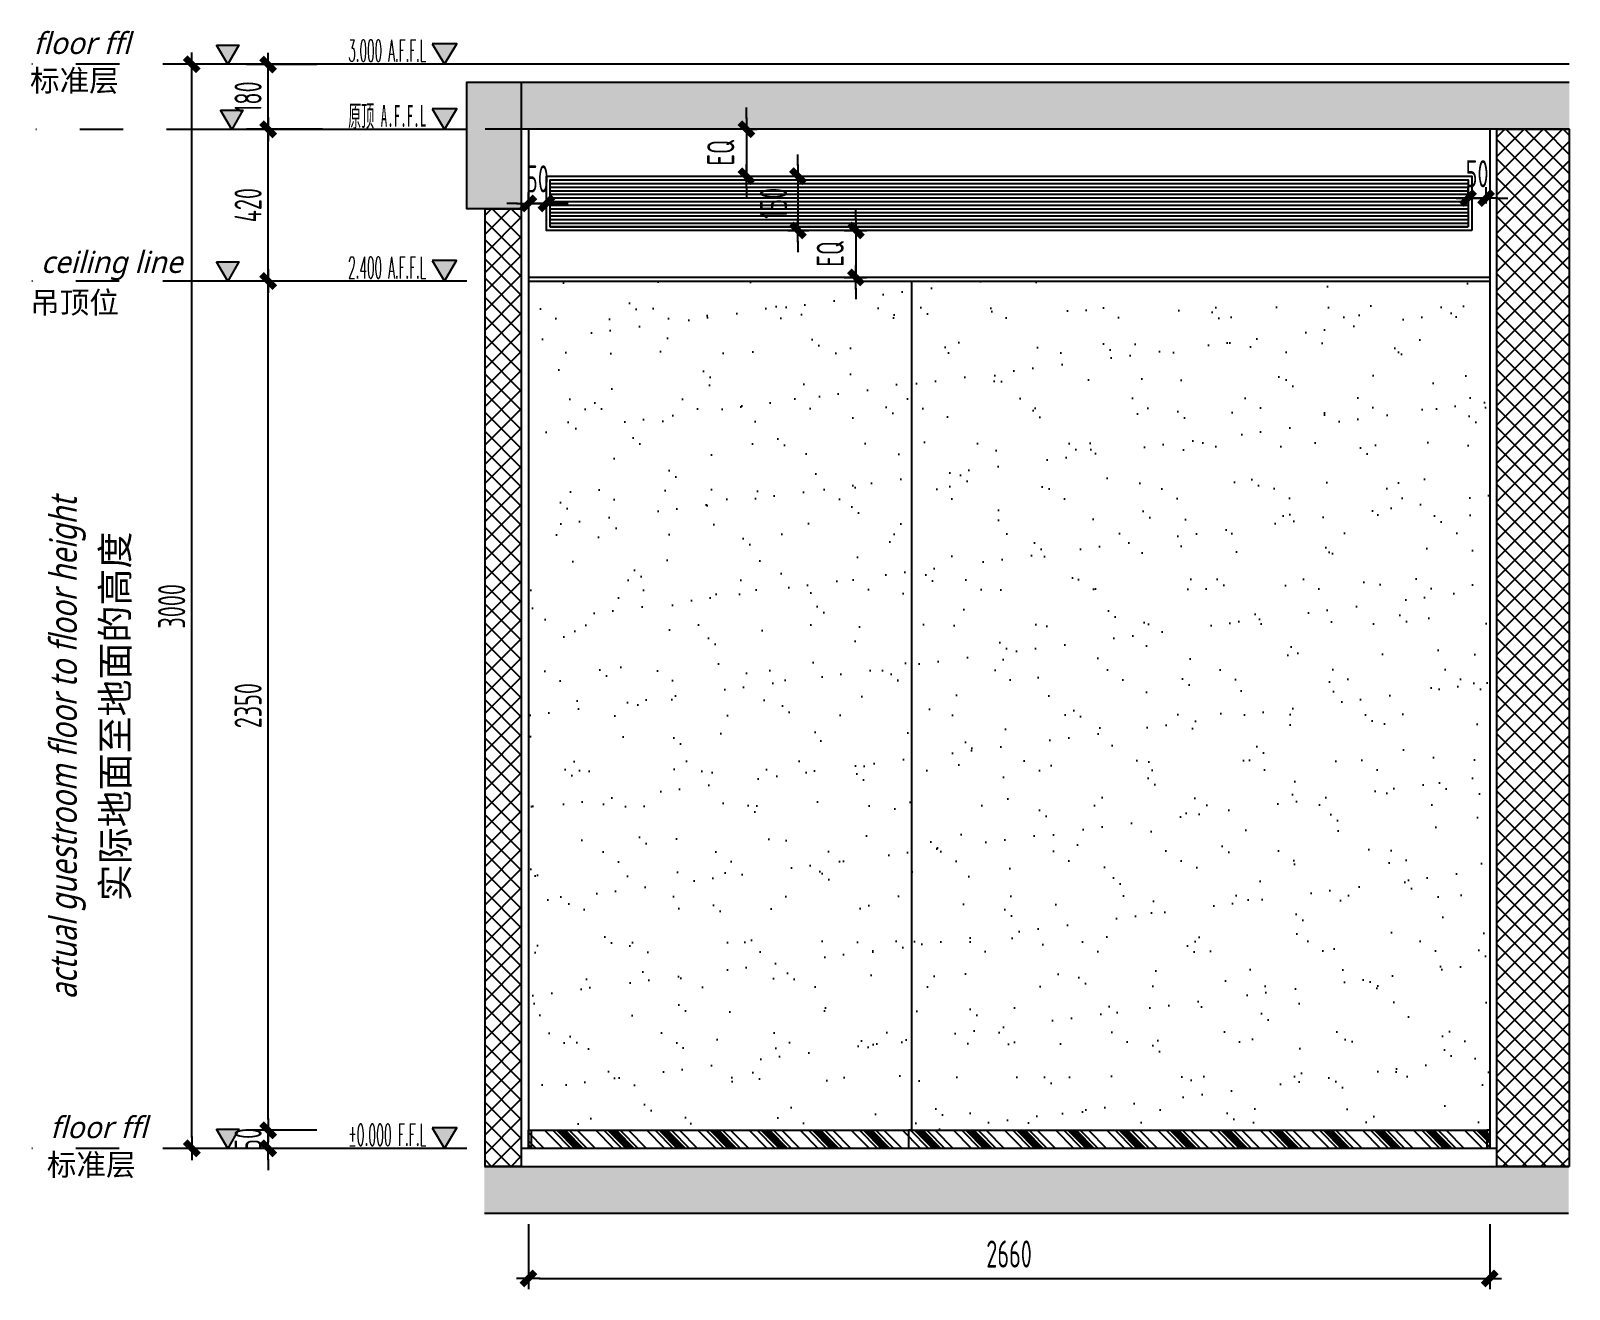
# Model space of a CAD drawing. Header units: inches. Extents: x 96003 to 270950, y -80202 to 65998.
# Drawn here: x 239612 to 243869, y 35058 to 38541 of the extents above; entities that cross this region are included whole.
import ezdxf
from ezdxf.enums import TextEntityAlignment as Align

# ---------------------------------------------------------------- set-up
doc = ezdxf.new("R2010")
doc.units = ezdxf.units.IN
doc.header["$LTSCALE"] = 10
doc.header["$MEASUREMENT"] = 0
doc.linetypes.add('M-CENTER', pattern=[1.8, 1.2, -0.2, 0.2, -0.2])
for name, color, linetype in [('01', 200, 'Continuous'), ('C-顶面灯具、灯带', 22, 'Continuous'), ('ED-文字说明', 50, 'Continuous'), ('ED-造型尺寸', 44, 'Continuous'), ('EL-136', 136, 'Continuous'), ('EL-138', 138, 'Continuous'), ('EL-BHATCH-250', 250, 'Continuous'), ('EL-DIM', 50, 'Continuous'), ('EL-天花轮廓线', 100, 'Continuous'), ('FC-地面造型', 136, 'Continuous'), ('SBEI', 1, 'Continuous')]:
    doc.layers.add(name, color=color, linetype=linetype)
doc.styles.add('-宋体', font='')
doc.styles.add('CCD_DIM', font='archs.shx', dxfattribs={"width": 0.7})
doc.styles.add('hz', font='simplex', dxfattribs={"width": 0.7, "bigfont": 'hztxt'})
doc.styles.add('LUCIDIA', font='')
doc.styles.add('RomanS', font='romans.shx', dxfattribs={"width": 0.9})
doc.styles.add('st', font='')
doc.styles.add('宋体', font='', dxfattribs={"height": 60})
doc.styles.get('-宋体').set_extended_font_data('SimSun')
doc.styles.get('LUCIDIA').set_extended_font_data('Lucida Sans', italic=True)
doc.styles.get('st').set_extended_font_data('SimSun')
doc.styles.get('宋体').set_extended_font_data('SimSun')
doc.dimstyles.new('1.30', dxfattribs={"dimscale": 30, "dimtxt": 2.5, "dimasz": 1, "dimexe": 1, "dimexo": 1.5, "dimgap": 1, "dimtad": 1, "dimdec": 0, "dimrnd": 5, "dimdsep": 46, "dimtxsty": 'CCD_DIM', "dimblk": 'CCD_Dimension_Tick', "dimcen": 1, "dimclrd": 44, "dimclre": 44, "dimclrt": 2, "dimadec": 0, "dimazin": 2, "dimtfac": 1, "dimtdec": 0, "dimtix": 1, "dimtmove": 2, "dimatfit": 3, "dimldrblk": 'CCD_Dimension_Tick', "dimfxl": 5, "dimfxlon": 1, "dimtolj": 1, "dimarcsym": 0})
doc.dimstyles.new('Matrix_30内', dxfattribs={"dimscale": 30, "dimtxt": 2.5, "dimasz": 1, "dimexe": 2, "dimexo": 1.5, "dimgap": 0.6, "dimtad": 1, "dimdec": 0, "dimrnd": 1, "dimzin": 12, "dimdsep": 46, "dimtxsty": 'CCD_DIM', "dimblk": 'CCD_Dimension_Tick', "dimcen": 0.125, "dimclrd": 44, "dimclre": 44, "dimclrt": 50, "dimadec": 0, "dimazin": 0, "dimtfac": 1, "dimtdec": 0, "dimtix": 1, "dimtmove": 2, "dimatfit": 3, "dimldrblk": 'CCD_Leader_Dot', "dimfxl": 5, "dimfxlon": 1, "dimtvp": 1, "dimtolj": 1, "dimtzin": 0, "dimarcsym": 0})

# ---------------------------------------------------------------- blocks, each defined once
blk = doc.blocks.new('*U84')
h = blk.add_hatch()
h.set_pattern_fill('ANSI37', color=250, scale=300, angle=-90)
h.set_pattern_definition([(315, (222312.67, 70519.302), (26.516504, 26.516504), []), (45, (222312.67, 70519.302), (-26.516504, 26.516504), [])])
h.paths.add_polyline_path([(144521, -74584.5), (144521, -74684.5), (147171.2, -74684.5), (147171.2, -74584.5)])
at = {"color": 5, "elevation": 0}
blk.add_lwpolyline([(144521, -74584.5), (144521, -74684.5), (147171.2, -74684.5), (147171.2, -74584.5)], close=True, dxfattribs=at)
blk = doc.blocks.new('CCD_Dimension_Tick')
at = {"color": 0, "linetype": 'ByBlock'}
for p, q in [((-1.09, 0), (0, 0)), ((0, 0), (1.09, 0))]:
    blk.add_line(p, q, dxfattribs=at)
at = {"color": 0, "linetype": 'Continuous', "const_width": 0.608}
blk.add_lwpolyline([(-0.61, -0.61), (0.61, 0.61)], dxfattribs=at)
blk = doc.blocks.new('*D135')
at = {"layer": 'Defpoints', "color": 0, "linetype": 'ByBlock', "transparency": 16777216}
for p in [(240269.2, 35498.2), (240449.2, 35498.2), (240449.2, 35448.2)]:
    blk.add_point(p, dxfattribs=at)
at = {"layer": 'EL-天花轮廓线', "color": 44, "lineweight": -2, "transparency": 16777216}
for p, q in [((240269.2, 35528.2), (240269.2, 35558.2)), ((240404.2, 35498.2), (240209.2, 35498.2)), ((240269.2, 35448.2), (240269.2, 35498.2)), ((240404.2, 35448.2), (240209.2, 35448.2)), ((240269.2, 35418.2), (240269.2, 35388.2))]:
    blk.add_line(p, q, dxfattribs=at)
at = {"layer": 'EL-天花轮廓线', "color": 44, "linetype": 'ByBlock', "lineweight": -2, "transparency": 16777216, "xscale": 30, "yscale": 30, "zscale": 30}
for p, rotation in [((240269.2, 35498.2), 270), ((240269.2, 35448.2), 90)]:
    blk.add_blockref('CCD_Dimension_Tick', p, dxfattribs=dict(at, rotation=rotation))
at = {"layer": 'EL-天花轮廓线', "color": 50, "linetype": 'ByBlock', "transparency": 16777216, "insert": (240213.7, 35473.2), "char_height": 75, "attachment_point": 5, "rotation": 90, "style": 'CCD_DIM'}
blk.add_mtext('\\A1;50', dxfattribs=at)
blk = doc.blocks.new('CCD_Leader_Dot')
at = {"color": 0, "linetype": 'ByBlock'}
blk.add_line((-5, 0), (-10, 0), dxfattribs=at)
at = {"color": 0, "linetype": 'ByBlock', "const_width": 5}
blk.add_lwpolyline([(-2.5, 0, 1), (2.5, 0, 1)], format="xyb", close=True, dxfattribs=at)
blk = doc.blocks.new('*D136')
at = {"layer": 'Defpoints', "color": 0, "linetype": 'ByBlock', "transparency": 16777216}
for p in [(240269.2, 38447.2), (240449.2, 38447.2), (240449.2, 38267.7)]:
    blk.add_point(p, dxfattribs=at)
at = {"layer": 'EL-天花轮廓线', "color": 44, "lineweight": -2, "transparency": 16777216}
for p, q in [((240404.2, 38447.2), (240209.2, 38447.2)), ((240269.2, 38297.7), (240269.2, 38417.2)), ((240404.2, 38267.7), (240209.2, 38267.7))]:
    blk.add_line(p, q, dxfattribs=at)
at = {"layer": 'EL-天花轮廓线', "color": 44, "linetype": 'ByBlock', "lineweight": -2, "transparency": 16777216, "xscale": 30, "yscale": 30, "zscale": 30}
for p, rotation in [((240269.2, 38447.2), 90), ((240269.2, 38267.7), 270)]:
    blk.add_blockref('CCD_Dimension_Tick', p, dxfattribs=dict(at, rotation=rotation))
at = {"layer": 'EL-天花轮廓线', "color": 50, "linetype": 'ByBlock', "transparency": 16777216, "insert": (240213.7, 38357.5), "char_height": 75, "attachment_point": 5, "rotation": 90, "style": 'CCD_DIM'}
blk.add_mtext('\\A1;180', dxfattribs=at)
blk = doc.blocks.new('*D137')
at = {"layer": 'Defpoints', "color": 0, "linetype": 'ByBlock', "transparency": 16777216}
for p in [(240057.8, 38448.2), (240449.2, 38448.2), (240449.2, 35448.2)]:
    blk.add_point(p, dxfattribs=at)
at = {"layer": 'EL-天花轮廓线', "color": 44, "lineweight": -2, "transparency": 16777216}
for p, q in [((240207.8, 38448.2), (239997.8, 38448.2)), ((240057.8, 35478.2), (240057.8, 38418.2)), ((240207.8, 35448.2), (239997.8, 35448.2))]:
    blk.add_line(p, q, dxfattribs=at)
at = {"layer": 'EL-天花轮廓线', "color": 44, "linetype": 'ByBlock', "lineweight": -2, "transparency": 16777216, "xscale": 30, "yscale": 30, "zscale": 30}
for p, rotation in [((240057.8, 38448.2), 90), ((240057.8, 35448.2), 270)]:
    blk.add_blockref('CCD_Dimension_Tick', p, dxfattribs=dict(at, rotation=rotation))
at = {"layer": 'EL-天花轮廓线', "color": 50, "linetype": 'ByBlock', "transparency": 16777216, "insert": (240002.3, 36948.2), "char_height": 75, "attachment_point": 5, "rotation": 90, "style": 'CCD_DIM'}
blk.add_mtext('\\A1;3000', dxfattribs=at)
blk = doc.blocks.new('ELEVATION')
blk.add_hatch(color=256).paths.add_polyline_path([(4.17, 2.47), (2.7, 0), (1.23, 2.47)])
blk.add_line((0, 0), (14.67, 0))
blk.add_lwpolyline([(4.17, 2.47), (2.7, 0), (1.23, 2.47)], close=True)
at = {"style": 'hz', "width": 0.444477}
blk.add_attdef('ELEV', text='', height=2.5, dxfattribs=at).set_placement((4.89, 0.32), (14.26, 0.32), align=Align.FIT)
blk = doc.blocks.new('A$C2E6F40A5')
blk.add_hatch(color=256).paths.add_polyline_path([(40, 69.3), (-40, 69.3), (0, 0)])
at = {"color": 0}
blk.add_lwpolyline([(40, 69.3), (-40, 69.3), (0, 0), (40, 69.3)], dxfattribs=at)
blk = doc.blocks.new('20150428.1023048')
at = {"layer": 'ED-造型尺寸', "color": 250, "linetype": 'M-CENTER', "ltscale": 2}
blk.add_line((21.19, 0, 0), (-14.89, 0, 0), dxfattribs=at)
at = {"layer": 'ED-造型尺寸', "xscale": -0.0256, "yscale": 0.0256, "zscale": 0.0256}
blk.add_blockref('A$C2E6F40A5', (3.19, 0, 0), dxfattribs=at)
blk = doc.blocks.new('*D138')
at = {"layer": 'Defpoints', "color": 0, "linetype": 'ByBlock', "transparency": 16777216}
for p in [(240269.2, 38268.4), (241079.3, 38268.4), (240449.2, 37848.2)]:
    blk.add_point(p, dxfattribs=at)
at = {"layer": 'EL-天花轮廓线', "color": 44, "lineweight": -2, "transparency": 16777216}
for p, q in [((240419.2, 38268.4), (240209.2, 38268.4)), ((240269.2, 37878.2), (240269.2, 38238.4)), ((240404.2, 37848.2), (240209.2, 37848.2))]:
    blk.add_line(p, q, dxfattribs=at)
at = {"layer": 'EL-天花轮廓线', "color": 44, "linetype": 'ByBlock', "lineweight": -2, "transparency": 16777216, "xscale": 30, "yscale": 30, "zscale": 30}
for p, rotation in [((240269.2, 38268.4), 90), ((240269.2, 37848.2), 270)]:
    blk.add_blockref('CCD_Dimension_Tick', p, dxfattribs=dict(at, rotation=rotation))
at = {"layer": 'EL-天花轮廓线', "color": 50, "linetype": 'ByBlock', "transparency": 16777216, "insert": (240213.7, 38058.3), "char_height": 75, "attachment_point": 5, "rotation": 90, "style": 'CCD_DIM'}
blk.add_mtext('\\A1;420', dxfattribs=at)
blk = doc.blocks.new('*D139')
at = {"layer": 'Defpoints', "color": 0, "linetype": 'ByBlock', "transparency": 16777216}
for p in [(240269.2, 37848.2), (240449.2, 37848.2), (240449.2, 35498.2)]:
    blk.add_point(p, dxfattribs=at)
at = {"layer": 'EL-天花轮廓线', "color": 44, "lineweight": -2, "transparency": 16777216}
for p, q in [((240404.2, 37848.2), (240209.2, 37848.2)), ((240269.2, 35528.2), (240269.2, 37818.2)), ((240404.2, 35498.2), (240209.2, 35498.2))]:
    blk.add_line(p, q, dxfattribs=at)
at = {"layer": 'EL-天花轮廓线', "color": 44, "linetype": 'ByBlock', "lineweight": -2, "transparency": 16777216, "xscale": 30, "yscale": 30, "zscale": 30}
for p, rotation in [((240269.2, 37848.2), 90), ((240269.2, 35498.2), 270)]:
    blk.add_blockref('CCD_Dimension_Tick', p, dxfattribs=dict(at, rotation=rotation))
at = {"layer": 'EL-天花轮廓线', "color": 50, "linetype": 'ByBlock', "transparency": 16777216, "insert": (240213.7, 36673.2), "char_height": 75, "attachment_point": 5, "rotation": 90, "style": 'CCD_DIM'}
blk.add_mtext('\\A1;2350', dxfattribs=at)
blk = doc.blocks.new('*U93')
h = blk.add_hatch()
h.set_pattern_fill('ANSI37', color=250, scale=300, angle=-90)
h.set_pattern_definition([(315, (222532.67, 70619.302), (26.516504, 26.516504), []), (45, (222532.67, 70619.302), (-26.516504, 26.516504), [])])
h.paths.add_polyline_path([(144521, -74484.5), (144521, -74684.5), (147391.2, -74684.5), (147391.2, -74484.5)])
at = {"color": 5, "elevation": 0}
blk.add_lwpolyline([(144521, -74484.5), (144521, -74684.5), (147391.2, -74684.5), (147391.2, -74484.5)], close=True, dxfattribs=at)
blk = doc.blocks.new('*D365')
at = {"layer": 'Defpoints', "color": 0, "linetype": 'ByBlock', "transparency": 16777216}
for p in [(241590, 38268.4), (241590, 38138.3), (241592.7, 38138.3)]:
    blk.add_point(p, dxfattribs=at)
at = {"layer": 'FC-地面造型', "color": 44, "lineweight": -2, "transparency": 16777216}
for p, q in [((241592.7, 38298.4), (241592.7, 38328.4)), ((241592.7, 38268.4), (241622.7, 38268.4)), ((241592.7, 38268.4), (241592.7, 38138.3)), ((241592.7, 38138.3), (241622.7, 38138.3)), ((241592.7, 38108.3), (241592.7, 38078.3))]:
    blk.add_line(p, q, dxfattribs=at)
at = {"layer": 'FC-地面造型', "color": 44, "linetype": 'ByBlock', "lineweight": -2, "transparency": 16777216, "xscale": 30, "yscale": 30, "zscale": 30}
for p, rotation in [((241592.7, 38268.4), 270), ((241592.7, 38138.3), 90)]:
    blk.add_blockref('CCD_Dimension_Tick', p, dxfattribs=dict(at, rotation=rotation))
at = {"layer": 'FC-地面造型', "color": 2, "linetype": 'ByBlock', "transparency": 16777216, "insert": (241521.6, 38203.4), "char_height": 75, "attachment_point": 5, "rotation": 90, "style": 'CCD_DIM'}
blk.add_mtext('\\A1;EQ', dxfattribs=at)
blk = doc.blocks.new('*D366')
at = {"layer": 'Defpoints', "color": 0, "linetype": 'ByBlock', "transparency": 16777216}
for p in [(241661.9, 38138.3), (241661.9, 37988.3), (241735.1, 37988.3)]:
    blk.add_point(p, dxfattribs=at)
at = {"layer": 'FC-地面造型', "color": 44, "lineweight": -2, "transparency": 16777216}
for p, q in [((241735.1, 38168.3), (241735.1, 38198.3)), ((241706.9, 38138.3), (241765.1, 38138.3)), ((241735.1, 38138.3), (241735.1, 37988.3)), ((241706.9, 37988.3), (241765.1, 37988.3)), ((241735.1, 37958.3), (241735.1, 37928.3))]:
    blk.add_line(p, q, dxfattribs=at)
at = {"layer": 'FC-地面造型', "color": 44, "linetype": 'ByBlock', "lineweight": -2, "transparency": 16777216, "xscale": 30, "yscale": 30, "zscale": 30}
for p, rotation in [((241735.1, 38138.3), 270), ((241735.1, 37988.3), 90)]:
    blk.add_blockref('CCD_Dimension_Tick', p, dxfattribs=dict(at, rotation=rotation))
at = {"layer": 'FC-地面造型', "color": 2, "linetype": 'ByBlock', "transparency": 16777216, "insert": (241667.6, 38063.3), "char_height": 75, "attachment_point": 5, "rotation": 90, "style": 'CCD_DIM'}
blk.add_mtext('\\A1;150', dxfattribs=at)
blk = doc.blocks.new('*D367')
at = {"layer": 'Defpoints', "color": 0, "linetype": 'ByBlock', "transparency": 16777216}
for p in [(241818.5, 37988.3), (241818.5, 37858.2), (241895.6, 37858.2)]:
    blk.add_point(p, dxfattribs=at)
at = {"layer": 'FC-地面造型', "color": 44, "lineweight": -2, "transparency": 16777216}
for p, q in [((241895.6, 38018.3), (241895.6, 38048.3)), ((241863.5, 37988.3), (241925.6, 37988.3)), ((241895.6, 37988.3), (241895.6, 37858.2)), ((241863.5, 37858.2), (241925.6, 37858.2)), ((241895.6, 37828.2), (241895.6, 37798.2))]:
    blk.add_line(p, q, dxfattribs=at)
at = {"layer": 'FC-地面造型', "color": 44, "linetype": 'ByBlock', "lineweight": -2, "transparency": 16777216, "xscale": 30, "yscale": 30, "zscale": 30}
for p, rotation in [((241895.6, 37988.3), 270), ((241895.6, 37858.2), 90)]:
    blk.add_blockref('CCD_Dimension_Tick', p, dxfattribs=dict(at, rotation=rotation))
at = {"layer": 'FC-地面造型', "color": 2, "linetype": 'ByBlock', "transparency": 16777216, "insert": (241824.5, 37923.3), "char_height": 75, "attachment_point": 5, "rotation": 90, "style": 'CCD_DIM'}
blk.add_mtext('\\A1;EQ', dxfattribs=at)
blk = doc.blocks.new('*D368')
at = {"layer": 'Defpoints', "color": 0, "linetype": 'ByBlock', "transparency": 16777216}
for p in [(240989.3, 35714.2), (243649.3, 35714.2), (243649.3, 35088.4)]:
    blk.add_point(p, dxfattribs=at)
at = {"layer": 'FC-地面造型', "color": 44, "lineweight": -2, "transparency": 16777216}
for p, q in [((240989.3, 35238.4), (240989.3, 35058.4)), ((243649.3, 35238.4), (243649.3, 35058.4)), ((241019.3, 35088.4), (243619.3, 35088.4))]:
    blk.add_line(p, q, dxfattribs=at)
at = {"layer": 'FC-地面造型', "color": 44, "linetype": 'ByBlock', "lineweight": -2, "transparency": 16777216, "xscale": 30, "yscale": 30, "zscale": 30, "rotation": 180}
blk.add_blockref('CCD_Dimension_Tick', (240989.3, 35088.4), dxfattribs=at)
at = {"layer": 'FC-地面造型', "color": 44, "linetype": 'ByBlock', "lineweight": -2, "transparency": 16777216, "xscale": 30, "yscale": 30, "zscale": 30}
blk.add_blockref('CCD_Dimension_Tick', (243649.3, 35088.4), dxfattribs=at)
at = {"layer": 'FC-地面造型', "color": 2, "linetype": 'ByBlock', "transparency": 16777216, "insert": (242319.3, 35155.9), "char_height": 75, "attachment_point": 5, "style": 'CCD_DIM'}
blk.add_mtext('\\A1;2660', dxfattribs=at)
blk = doc.blocks.new('*D812')
at = {"layer": 'Defpoints', "color": 0, "linetype": 'ByBlock', "transparency": 16777216}
for p in [(241039.3, 38063.3), (240989.3, 38004), (241039.3, 38004)]:
    blk.add_point(p, dxfattribs=at)
at = {"layer": 'FC-地面造型', "color": 44, "lineweight": -2, "transparency": 16777216}
for p, q in [((240959.3, 38063.3), (240929.3, 38063.3)), ((240989.3, 38049), (240989.3, 38093.3)), ((240989.3, 38063.3), (241039.3, 38063.3)), ((241039.3, 38049), (241039.3, 38093.3)), ((241069.3, 38063.3), (241099.3, 38063.3))]:
    blk.add_line(p, q, dxfattribs=at)
at = {"layer": 'FC-地面造型', "color": 44, "linetype": 'ByBlock', "lineweight": -2, "transparency": 16777216, "xscale": 30, "yscale": 30, "zscale": 30}
blk.add_blockref('CCD_Dimension_Tick', (240989.3, 38063.3), dxfattribs=at)
at = {"layer": 'FC-地面造型', "color": 44, "linetype": 'ByBlock', "lineweight": -2, "transparency": 16777216, "xscale": 30, "yscale": 30, "zscale": 30, "rotation": 180}
blk.add_blockref('CCD_Dimension_Tick', (241039.3, 38063.3), dxfattribs=at)
at = {"layer": 'FC-地面造型', "color": 2, "linetype": 'ByBlock', "transparency": 16777216, "insert": (241014.3, 38130.8), "char_height": 75, "attachment_point": 5, "style": 'CCD_DIM'}
blk.add_mtext('\\A1;50', dxfattribs=at)
blk = doc.blocks.new('*D813')
at = {"layer": 'Defpoints', "color": 0, "linetype": 'ByBlock', "transparency": 16777216}
for p in [(243639.3, 38077.7), (243589.3, 38018.3), (243639.3, 38018.3)]:
    blk.add_point(p, dxfattribs=at)
at = {"layer": 'FC-地面造型', "color": 44, "lineweight": -2, "transparency": 16777216}
for p, q in [((243589.3, 38063.3), (243589.3, 38107.7)), ((243639.3, 38063.3), (243639.3, 38107.7)), ((243559.3, 38077.7), (243529.3, 38077.7)), ((243589.3, 38077.7), (243639.3, 38077.7)), ((243669.3, 38077.7), (243699.3, 38077.7))]:
    blk.add_line(p, q, dxfattribs=at)
at = {"layer": 'FC-地面造型', "color": 44, "linetype": 'ByBlock', "lineweight": -2, "transparency": 16777216, "xscale": 30, "yscale": 30, "zscale": 30}
blk.add_blockref('CCD_Dimension_Tick', (243589.3, 38077.7), dxfattribs=at)
at = {"layer": 'FC-地面造型', "color": 44, "linetype": 'ByBlock', "lineweight": -2, "transparency": 16777216, "xscale": 30, "yscale": 30, "zscale": 30, "rotation": 180}
blk.add_blockref('CCD_Dimension_Tick', (243639.3, 38077.7), dxfattribs=at)
at = {"layer": 'FC-地面造型', "color": 2, "linetype": 'ByBlock', "transparency": 16777216, "insert": (243614.3, 38145.2), "char_height": 75, "attachment_point": 5, "style": 'CCD_DIM'}
blk.add_mtext('\\A1;50', dxfattribs=at)

msp = doc.modelspace()

# ---------------------------------------------------------------- hatches: boundary and pattern name
h = msp.add_hatch(color=250)
h.dxf.hatch_style = 1
h.paths.add_polyline_path([(240969.3, 38048.4), (240819.3, 38048.4), (240819.3, 38398.4), (240969.3, 38398.4)])
h = msp.add_hatch(color=250)
h.dxf.hatch_style = 1
h.paths.add_polyline_path([(240869.3, 38268.4), (240869.3, 38398.4), (243869.3, 38398.4), (243869.3, 38268.4)])
h = msp.add_hatch(color=250)
h.dxf.hatch_style = 1
h.paths.add_polyline_path([(240867.5, 35268.4), (240867.5, 35398.4), (243867.5, 35398.4), (243867.5, 35268.4)])
at = {"layer": 'EL-BHATCH-250'}
h = msp.add_hatch(dxfattribs=at)
h.set_pattern_fill('_USER', color=256, scale=10, pattern_type=0)
h.set_pattern_definition([(0, (243196.724, 38128.33), (0, 10), [])])
h.paths.add_polyline_path([(243589.3, 37998.3), (241049.3, 37998.3), (241049.3, 38128.3), (243589.3, 38128.3)])
at = {"layer": 'FC-地面造型', "linetype": 'ByBlock'}
h = msp.add_hatch(dxfattribs=at)
h.set_pattern_fill('AR-SAND', color=250, scale=100)
h.set_pattern_definition([(37.5, (0, 0), (-6.29934, 192.68238), [0, -152, 0, -170, 0, -162.5]), (7.5, (0, 0), (176.97767, 282.2146), [0, -82, 0, -137, 0, -52.5]), (327.5, (-123, 0), (311.41419, 0.5659), [0, -50, 0, -180, 0, -235]), (317.5, (-123, 0), (300.61266, 87.76756), [0, -25, 0, -118, 0, -135])])
h.paths.add_polyline_path([(240989.3, 35498.2), (243649.3, 35498.2), (243649.3, 37848.2), (240989.3, 37848.2)])
h = msp.add_hatch(dxfattribs=at)
h.set_pattern_fill('CYL', color=250, scale=100, angle=90, pattern_type=2)
h.set_pattern_definition([(315, (162099.17, 535769.72), (-70.710678, -70.710678), []), (315, (162097.76, 535768.3), (-70.710678, -70.710678), []), (315, (162094.93, 535765.47), (-70.710678, -70.710678), []), (315, (162089.27, 535759.82), (-70.710678, -70.710678), []), (315, (162077.96, 535748.5), (-70.710678, -70.710678), []), (315, (162052.5, 535723.05), (-70.710678, -70.710678), []), (315, (162041.19, 535711.73), (-70.710678, -70.710678), []), (315, (162035.53, 535706.08), (-70.710678, -70.710678), []), (315, (162032.7, 535703.25), (-70.710678, -70.710678), []), (315, (162031.29, 535701.83), (-70.710678, -70.710678), [])])
h.paths.add_polyline_path([(243649.3, 35448.2), (240989.3, 35448.2), (240989.3, 35498.2), (243649.3, 35498.2)])

# ---------------------------------------------------------------- linework, layer by layer
at = {"color": 5}
for p, q in [((243869.3, 38448.2), (240819.3, 38448.2)), ((243669.3, 35448.2), (240969.3, 35448.2))]:
    msp.add_line(p, q, dxfattribs=at)
at = {"layer": '01', "elevation": 0}
msp.add_lwpolyline([(240969.3, 38048.4), (240819.3, 38048.4), (240819.3, 38398.4), (240969.3, 38398.4)], close=True, dxfattribs=at)
at = {"layer": '01'}
for points in [[(240869.3, 38398.4), (243869.3, 38398.4)], [(240869.3, 38398.4), (243869.3, 38398.4)], [(243869.3, 38268.4), (240869.3, 38268.4)], [(243869.3, 38268.4), (240869.3, 38268.4)], [(240867.5, 35398.4), (243867.5, 35398.4)], [(240867.5, 35398.4), (243867.5, 35398.4)], [(240869.3, 35398.2), (243869.3, 35398.2)], [(243867.5, 35268.4), (240867.5, 35268.4)], [(243867.5, 35268.4), (240867.5, 35268.4)]]:
    msp.add_lwpolyline(points, dxfattribs=at)
at = {"layer": 'EL-136', "color": 30}
msp.add_lwpolyline([(243599.3, 37988.3), (241039.3, 37988.3), (241039.3, 38138.3), (243599.3, 38138.3)], close=True, dxfattribs=at)
at = {"layer": 'EL-138', "color": 136}
msp.add_lwpolyline([(243589.3, 37998.3), (241049.3, 37998.3), (241049.3, 38128.3), (243589.3, 38128.3)], close=True, dxfattribs=at)
at = {"layer": 'FC-地面造型', "color": 1, "linetype": 'ByBlock'}
for p, q in [((240989.3, 38268.4), (240989.3, 35448.2)), ((243649.3, 38268.4), (243649.3, 35448.2)), ((242049.3, 37848.2), (242049.3, 35498.2))]:
    msp.add_line(p, q, dxfattribs=at)
at = {"layer": 'FC-地面造型', "color": 136, "linetype": 'ByBlock'}
msp.add_line((243649.3, 37858.2), (240989.3, 37858.2), dxfattribs=at)
at = {"layer": 'FC-地面造型', "color": 30, "linetype": 'ByBlock'}
msp.add_lwpolyline([(243649.3, 35448.2), (240989.3, 35448.2), (240989.3, 35498.2), (243649.3, 35498.2)], close=True, dxfattribs=at)
at = {"layer": 'SBEI', "color": 3}
msp.add_line((240989.3, 37848.2), (243649.3, 37848.2), dxfattribs=at)
for points in [[(240989.3, 35498.2), (240997.3, 35498.2), (240997.3, 35448.2)], [(242049.3, 35498.2), (242041.2, 35498.2), (242041.2, 35448.2)], [(243649.3, 35498.2), (243641.2, 35498.2), (243641.2, 35448.2)]]:
    msp.add_lwpolyline(points, dxfattribs=at)

# ---------------------------------------------------------------- block references
at = {"layer": 'C-顶面灯具、灯带', "color": 8, "linetype": 'ByBlock', "xscale": -1, "rotation": 270}
for name, p in [('*U93', (318353.8, -109122.7, 0)), ('*U84', (315553.8, -109122.7, 0))]:
    msp.add_blockref(name, p, dxfattribs=at)
at = {"layer": 'ED-文字说明'}
ref = msp.add_blockref('ELEVATION', (240819.3, 38448.2), dxfattribs=dict(at, xscale=-23.04, yscale=23.04, zscale=23.04))
ref.add_attrib('ELEV', '3.000 A.F.F.L', dxfattribs={"layer": '0', "height": 60, "style": 'RomanS', "width": 0.357941}).set_placement((240490.8, 38455.7, 0), (240706.6, 38455.7, 0), align=Align.FIT)
ref = msp.add_blockref('ELEVATION', (240819.3, 38267.7), dxfattribs=dict(at, xscale=-23.04, yscale=23.04, zscale=23.04))
ref.add_attrib('ELEV', '原顶 A.F.F.L', dxfattribs={"layer": '0', "height": 60, "style": '-宋体', "width": 0.421459}).set_placement((240490.8, 38275.1, 0), (240706.6, 38275.1, 0), align=Align.FIT)
ref = msp.add_blockref('ELEVATION', (240819.1, 37848.2), dxfattribs=dict(at, xscale=-23.04, yscale=23.04, zscale=23.04))
ref.add_attrib('ELEV', '2.400 A.F.F.L', dxfattribs={"layer": '0', "height": 60, "style": 'RomanS', "width": 0.357941}).set_placement((240490.6, 37855.7, 0), (240706.4, 37855.7, 0), align=Align.FIT)
ref = msp.add_blockref('ELEVATION', (240819.3, 35448.2), dxfattribs=dict(at, xscale=-23.04, yscale=23.04, zscale=23.04))
ref.add_attrib('ELEV', '%%p0.000 F.F.L', dxfattribs={"layer": '0', "height": 60, "style": 'RomanS', "width": 0.361366}).set_placement((240490.8, 35455.7, 0), (240706.6, 35455.7, 0), align=Align.FIT)
at = {"layer": 'ED-造型尺寸', "xscale": 30, "yscale": 30, "zscale": 30}
for p in [(240061.8, 38448.2, 0), (240072.7, 38267.7, 0), (240061.7, 37848.2, 0), (240061.7, 35448.2, 0)]:
    msp.add_blockref('20150428.1023048', p, dxfattribs=at)

# ---------------------------------------------------------------- texts
at = {"layer": 'ED-文字说明'}
for s, style, p in [('ceiling line', 'LUCIDIA', (239640.5, 37870.8)), ('吊顶位', 'st', (239610.8, 37759.1))]:
    msp.add_text(s, height=60, dxfattribs=dict(at, style=style)).set_placement(p)
at = {"layer": 'ED-文字说明', "style": 'LUCIDIA', "width": 0.8}
msp.add_text('actual guestroom floor to floor height', height=75, rotation=90, dxfattribs=at).set_placement((239739.7, 35861.5))
at = {"layer": 'ED-文字说明', "style": '宋体'}
msp.add_text('实际地面至地面的高度', height=75, rotation=90, dxfattribs=at).set_placement((239883.3, 36132))
at = {"layer": 'EL-DIM', "color": 2}
for s, style, p in [('floor ffl ', 'LUCIDIA', (239619.6, 38476.6)), ('标准层', 'st', (239610.4, 38373.1)), ('floor ffl ', 'LUCIDIA', (239666, 35476.5)), ('标准层', 'st', (239656.9, 35373.1))]:
    msp.add_text(s, height=60, dxfattribs=dict(at, style=style)).set_placement(p)

# ---------------------------------------------------------------- dimensions: what is measured, and where the dimension line sits
at = {"layer": 'EL-天花轮廓线', "color": 136, "linetype": 'ByBlock'}
for base, p1, p2, picture, middle in [((240057.8, 38448.2), (240449.2, 35448.2), (240449.2, 38448.2), '*D137', (240002.3, 36948.2)), ((240269.1512, 38447.2387), (240449.1512, 38267.6831), (240449.1512, 38447.2387), '*D136', (240213.6512, 38357.4609)), ((240269.2, 38268.4), (240449.2, 37848.2), (241079.3, 38268.4), '*D138', (240213.7, 38058.3)), ((240269.2, 37848.2), (240449.2, 35498.2), (240449.2, 37848.2), '*D139', (240213.7, 36673.2)), ((240269.2, 35498.2), (240449.2, 35448.2), (240449.2, 35498.2), '*D135', (240213.7, 35473.2))]:
    dim = msp.add_linear_dim(base=base, p1=p1, p2=p2, angle=90, dimstyle='Matrix_30内', dxfattribs=at)
    dim.commit()
    dim.dimension.update_dxf_attribs({"geometry": picture, "text_midpoint": middle})
at = {"layer": 'FC-地面造型', "color": 138, "linetype": 'ByBlock'}
for base, p1, p2, picture, middle in [((241592.7, 38138.3), (241590, 38268.4), (241590, 38138.3), '*D365', (241521.6, 38203.4)), ((241895.6, 37858.2), (241818.5, 37988.3), (241818.5, 37858.2), '*D367', (241824.5, 37923.3))]:
    dim = msp.add_linear_dim(base=base, p1=p1, p2=p2, angle=90, text='EQ', dimstyle='1.30', dxfattribs=at)
    dim.commit()
    dim.dimension.update_dxf_attribs({"geometry": picture, "text_midpoint": middle})
dim = msp.add_linear_dim(base=(241735.1, 37988.3), p1=(241661.9, 38138.3), p2=(241661.9, 37988.3), angle=90, dimstyle='1.30', dxfattribs=at)
dim.commit()
dim.dimension.update_dxf_attribs({"geometry": '*D366', "text_midpoint": (241667.6, 38063.3)})
for base, p1, p2, picture, middle in [((243639.3, 38077.7), (243589.3, 38018.3), (243639.3, 38018.3), '*D813', (243614.3, 38145.2)), ((241039.3, 38063.3), (240989.3, 38004), (241039.3, 38004), '*D812', (241014.3, 38130.8)), ((243649.3, 35088.4), (240989.3, 35714.2), (243649.3, 35714.2), '*D368', (242319.3, 35155.9))]:
    dim = msp.add_linear_dim(base=base, p1=p1, p2=p2, dimstyle='1.30', dxfattribs=at)
    dim.commit()
    dim.dimension.update_dxf_attribs({"geometry": picture, "text_midpoint": middle})

doc.saveas('drawing.dxf')
